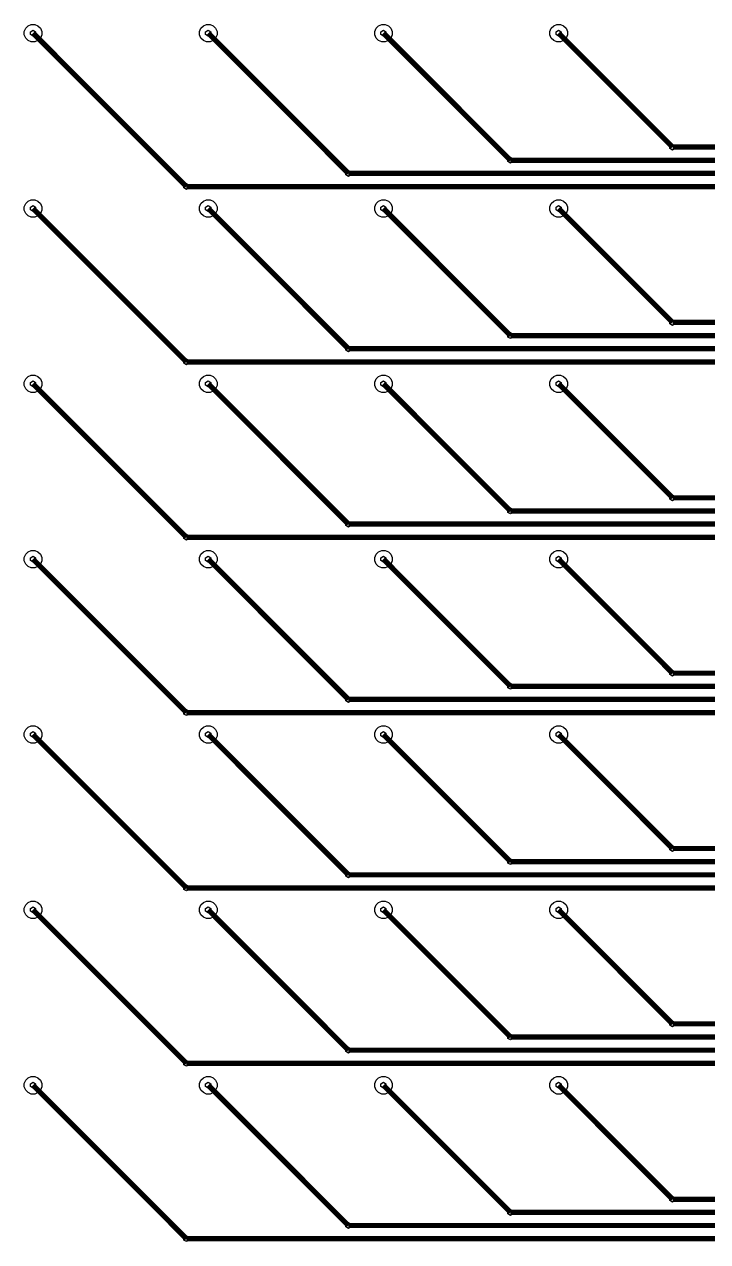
# Model space of a CAD drawing. Extents: x -21730 to 22170, y -18094 to 18606.
# Drawn here: x 265 to 655, y -4283 to -3589 of the extents above; entities that cross this region are included whole.
import ezdxf

# ---------------------------------------------------------------- set-up
doc = ezdxf.new("R2010")
doc.units = 0
doc.layers.add('L0D0_0', color=1, linetype='CONTINUOUS')

# ---------------------------------------------------------------- blocks, each defined once
blk = doc.blocks.new('LGA400C100P20X20_2000X2000X0_1')
at = {"layer": 'L0D0_0'}
for points in [[(0.49, -2.55), (0.472, -2.542), (0.458, -2.528), (0.45, -2.51), (0.45, -2.49), (0.458, -2.472), (0.472, -2.458), (0.49, -2.45), (0.51, -2.45), (0.528, -2.458), (0.542, -2.472), (0.55, -2.49), (0.55, -2.51), (0.542, -2.528), (0.528, -2.542), (0.51, -2.55)], [(1.49, -2.55), (1.472, -2.542), (1.458, -2.528), (1.45, -2.51), (1.45, -2.49), (1.458, -2.472), (1.472, -2.458), (1.49, -2.45), (1.51, -2.45), (1.528, -2.458), (1.542, -2.472), (1.55, -2.49), (1.55, -2.51), (1.542, -2.528), (1.528, -2.542), (1.51, -2.55)], [(2.49, -2.55), (2.472, -2.542), (2.458, -2.528), (2.45, -2.51), (2.45, -2.49), (2.458, -2.472), (2.472, -2.458), (2.49, -2.45), (2.51, -2.45), (2.528, -2.458), (2.542, -2.472), (2.55, -2.49), (2.55, -2.51), (2.542, -2.528), (2.528, -2.542), (2.51, -2.55)], [(3.49, -2.55), (3.472, -2.542), (3.458, -2.528), (3.45, -2.51), (3.45, -2.49), (3.458, -2.472), (3.472, -2.458), (3.49, -2.45), (3.51, -2.45), (3.528, -2.458), (3.542, -2.472), (3.55, -2.49), (3.55, -2.51), (3.542, -2.528), (3.528, -2.542), (3.51, -2.55)], [(0.49, -3.55), (0.472, -3.542), (0.458, -3.528), (0.45, -3.51), (0.45, -3.49), (0.458, -3.472), (0.472, -3.458), (0.49, -3.45), (0.51, -3.45), (0.528, -3.458), (0.542, -3.472), (0.55, -3.49), (0.55, -3.51), (0.542, -3.528), (0.528, -3.542), (0.51, -3.55)], [(1.49, -3.55), (1.472, -3.542), (1.458, -3.528), (1.45, -3.51), (1.45, -3.49), (1.458, -3.472), (1.472, -3.458), (1.49, -3.45), (1.51, -3.45), (1.528, -3.458), (1.542, -3.472), (1.55, -3.49), (1.55, -3.51), (1.542, -3.528), (1.528, -3.542), (1.51, -3.55)], [(2.49, -3.55), (2.472, -3.542), (2.458, -3.528), (2.45, -3.51), (2.45, -3.49), (2.458, -3.472), (2.472, -3.458), (2.49, -3.45), (2.51, -3.45), (2.528, -3.458), (2.542, -3.472), (2.55, -3.49), (2.55, -3.51), (2.542, -3.528), (2.528, -3.542), (2.51, -3.55)], [(3.49, -3.55), (3.472, -3.542), (3.458, -3.528), (3.45, -3.51), (3.45, -3.49), (3.458, -3.472), (3.472, -3.458), (3.49, -3.45), (3.51, -3.45), (3.528, -3.458), (3.542, -3.472), (3.55, -3.49), (3.55, -3.51), (3.542, -3.528), (3.528, -3.542), (3.51, -3.55)], [(0.49, -4.55), (0.472, -4.542), (0.458, -4.528), (0.45, -4.51), (0.45, -4.49), (0.458, -4.472), (0.472, -4.458), (0.49, -4.45), (0.51, -4.45), (0.528, -4.458), (0.542, -4.472), (0.55, -4.49), (0.55, -4.51), (0.542, -4.528), (0.528, -4.542), (0.51, -4.55)], [(1.49, -4.55), (1.472, -4.542), (1.458, -4.528), (1.45, -4.51), (1.45, -4.49), (1.458, -4.472), (1.472, -4.458), (1.49, -4.45), (1.51, -4.45), (1.528, -4.458), (1.542, -4.472), (1.55, -4.49), (1.55, -4.51), (1.542, -4.528), (1.528, -4.542), (1.51, -4.55)], [(2.49, -4.55), (2.472, -4.542), (2.458, -4.528), (2.45, -4.51), (2.45, -4.49), (2.458, -4.472), (2.472, -4.458), (2.49, -4.45), (2.51, -4.45), (2.528, -4.458), (2.542, -4.472), (2.55, -4.49), (2.55, -4.51), (2.542, -4.528), (2.528, -4.542), (2.51, -4.55)], [(3.49, -4.55), (3.472, -4.542), (3.458, -4.528), (3.45, -4.51), (3.45, -4.49), (3.458, -4.472), (3.472, -4.458), (3.49, -4.45), (3.51, -4.45), (3.528, -4.458), (3.542, -4.472), (3.55, -4.49), (3.55, -4.51), (3.542, -4.528), (3.528, -4.542), (3.51, -4.55)], [(0.49, -5.55), (0.472, -5.542), (0.458, -5.528), (0.45, -5.51), (0.45, -5.49), (0.458, -5.472), (0.472, -5.458), (0.49, -5.45), (0.51, -5.45), (0.528, -5.458), (0.542, -5.472), (0.55, -5.49), (0.55, -5.51), (0.542, -5.528), (0.528, -5.542), (0.51, -5.55)], [(1.49, -5.55), (1.472, -5.542), (1.458, -5.528), (1.45, -5.51), (1.45, -5.49), (1.458, -5.472), (1.472, -5.458), (1.49, -5.45), (1.51, -5.45), (1.528, -5.458), (1.542, -5.472), (1.55, -5.49), (1.55, -5.51), (1.542, -5.528), (1.528, -5.542), (1.51, -5.55)], [(2.49, -5.55), (2.472, -5.542), (2.458, -5.528), (2.45, -5.51), (2.45, -5.49), (2.458, -5.472), (2.472, -5.458), (2.49, -5.45), (2.51, -5.45), (2.528, -5.458), (2.542, -5.472), (2.55, -5.49), (2.55, -5.51), (2.542, -5.528), (2.528, -5.542), (2.51, -5.55)], [(3.49, -5.55), (3.472, -5.542), (3.458, -5.528), (3.45, -5.51), (3.45, -5.49), (3.458, -5.472), (3.472, -5.458), (3.49, -5.45), (3.51, -5.45), (3.528, -5.458), (3.542, -5.472), (3.55, -5.49), (3.55, -5.51), (3.542, -5.528), (3.528, -5.542), (3.51, -5.55)], [(0.49, -6.55), (0.472, -6.542), (0.458, -6.528), (0.45, -6.51), (0.45, -6.49), (0.458, -6.472), (0.472, -6.458), (0.49, -6.45), (0.51, -6.45), (0.528, -6.458), (0.542, -6.472), (0.55, -6.49), (0.55, -6.51), (0.542, -6.528), (0.528, -6.542), (0.51, -6.55)], [(1.49, -6.55), (1.472, -6.542), (1.458, -6.528), (1.45, -6.51), (1.45, -6.49), (1.458, -6.472), (1.472, -6.458), (1.49, -6.45), (1.51, -6.45), (1.528, -6.458), (1.542, -6.472), (1.55, -6.49), (1.55, -6.51), (1.542, -6.528), (1.528, -6.542), (1.51, -6.55)], [(2.49, -6.55), (2.472, -6.542), (2.458, -6.528), (2.45, -6.51), (2.45, -6.49), (2.458, -6.472), (2.472, -6.458), (2.49, -6.45), (2.51, -6.45), (2.528, -6.458), (2.542, -6.472), (2.55, -6.49), (2.55, -6.51), (2.542, -6.528), (2.528, -6.542), (2.51, -6.55)], [(3.49, -6.55), (3.472, -6.542), (3.458, -6.528), (3.45, -6.51), (3.45, -6.49), (3.458, -6.472), (3.472, -6.458), (3.49, -6.45), (3.51, -6.45), (3.528, -6.458), (3.542, -6.472), (3.55, -6.49), (3.55, -6.51), (3.542, -6.528), (3.528, -6.542), (3.51, -6.55)], [(0.49, -7.55), (0.472, -7.542), (0.458, -7.528), (0.45, -7.51), (0.45, -7.49), (0.458, -7.472), (0.472, -7.458), (0.49, -7.45), (0.51, -7.45), (0.528, -7.458), (0.542, -7.472), (0.55, -7.49), (0.55, -7.51), (0.542, -7.528), (0.528, -7.542), (0.51, -7.55)], [(1.49, -7.55), (1.472, -7.542), (1.458, -7.528), (1.45, -7.51), (1.45, -7.49), (1.458, -7.472), (1.472, -7.458), (1.49, -7.45), (1.51, -7.45), (1.528, -7.458), (1.542, -7.472), (1.55, -7.49), (1.55, -7.51), (1.542, -7.528), (1.528, -7.542), (1.51, -7.55)], [(2.49, -7.55), (2.472, -7.542), (2.458, -7.528), (2.45, -7.51), (2.45, -7.49), (2.458, -7.472), (2.472, -7.458), (2.49, -7.45), (2.51, -7.45), (2.528, -7.458), (2.542, -7.472), (2.55, -7.49), (2.55, -7.51), (2.542, -7.528), (2.528, -7.542), (2.51, -7.55)], [(3.49, -7.55), (3.472, -7.542), (3.458, -7.528), (3.45, -7.51), (3.45, -7.49), (3.458, -7.472), (3.472, -7.458), (3.49, -7.45), (3.51, -7.45), (3.528, -7.458), (3.542, -7.472), (3.55, -7.49), (3.55, -7.51), (3.542, -7.528), (3.528, -7.542), (3.51, -7.55)], [(0.49, -8.55), (0.472, -8.542), (0.458, -8.528), (0.45, -8.51), (0.45, -8.49), (0.458, -8.472), (0.472, -8.458), (0.49, -8.45), (0.51, -8.45), (0.528, -8.458), (0.542, -8.472), (0.55, -8.49), (0.55, -8.51), (0.542, -8.528), (0.528, -8.542), (0.51, -8.55)], [(1.49, -8.55), (1.472, -8.542), (1.458, -8.528), (1.45, -8.51), (1.45, -8.49), (1.458, -8.472), (1.472, -8.458), (1.49, -8.45), (1.51, -8.45), (1.528, -8.458), (1.542, -8.472), (1.55, -8.49), (1.55, -8.51), (1.542, -8.528), (1.528, -8.542), (1.51, -8.55)], [(2.49, -8.55), (2.472, -8.542), (2.458, -8.528), (2.45, -8.51), (2.45, -8.49), (2.458, -8.472), (2.472, -8.458), (2.49, -8.45), (2.51, -8.45), (2.528, -8.458), (2.542, -8.472), (2.55, -8.49), (2.55, -8.51), (2.542, -8.528), (2.528, -8.542), (2.51, -8.55)], [(3.49, -8.55), (3.472, -8.542), (3.458, -8.528), (3.45, -8.51), (3.45, -8.49), (3.458, -8.472), (3.472, -8.458), (3.49, -8.45), (3.51, -8.45), (3.528, -8.458), (3.542, -8.472), (3.55, -8.49), (3.55, -8.51), (3.542, -8.528), (3.528, -8.542), (3.51, -8.55)]]:
    blk.add_lwpolyline(points, close=True, dxfattribs=at)

msp = doc.modelspace()

# ---------------------------------------------------------------- linework, layer by layer
at = {"layer": 'L0D0_0'}
for points in [[(270, -3595.7), (268.5, -3594.8), (268.5, -3593.2), (270, -3592.3), (271.4, -3593.2), (271.4, -3594.8)], [(370, -3595.7), (368.5, -3594.8), (368.5, -3593.2), (370, -3592.3), (371.4, -3593.2), (371.4, -3594.8)], [(470, -3595.7), (468.5, -3594.8), (468.5, -3593.2), (470, -3592.3), (471.4, -3593.2), (471.4, -3594.8)], [(570, -3595.7), (568.5, -3594.8), (568.5, -3593.2), (570, -3592.3), (571.4, -3593.2), (571.4, -3594.8)], [(635, -3660.7), (633.5, -3659.8), (633.5, -3658.2), (635, -3657.3), (636.4, -3658.2), (636.4, -3659.8)], [(635, -3660.7), (633.5, -3659.8), (633.5, -3658.2), (635, -3657.3), (636.4, -3658.2), (636.4, -3659.8)], [(542.5, -3668.2), (541, -3667.3), (541, -3665.7), (542.5, -3664.8), (543.9, -3665.7), (543.9, -3667.3)], [(542.5, -3668.2), (541, -3667.3), (541, -3665.7), (542.5, -3664.8), (543.9, -3665.7), (543.9, -3667.3)], [(450, -3675.7), (448.5, -3674.8), (448.5, -3673.2), (450, -3672.3), (451.4, -3673.2), (451.4, -3674.8)], [(450, -3675.7), (448.5, -3674.8), (448.5, -3673.2), (450, -3672.3), (451.4, -3673.2), (451.4, -3674.8)], [(357.5, -3683.2), (356, -3682.3), (356, -3680.7), (357.5, -3679.8), (358.9, -3680.7), (358.9, -3682.3)], [(357.5, -3683.2), (356, -3682.3), (356, -3680.7), (357.5, -3679.8), (358.9, -3680.7), (358.9, -3682.3)], [(270, -3695.7), (268.5, -3694.8), (268.5, -3693.2), (270, -3692.3), (271.4, -3693.2), (271.4, -3694.8)], [(370, -3695.7), (368.5, -3694.8), (368.5, -3693.2), (370, -3692.3), (371.4, -3693.2), (371.4, -3694.8)], [(470, -3695.7), (468.5, -3694.8), (468.5, -3693.2), (470, -3692.3), (471.4, -3693.2), (471.4, -3694.8)], [(570, -3695.7), (568.5, -3694.8), (568.5, -3693.2), (570, -3692.3), (571.4, -3693.2), (571.4, -3694.8)], [(635, -3760.7), (633.5, -3759.8), (633.5, -3758.2), (635, -3757.3), (636.4, -3758.2), (636.4, -3759.8)], [(635, -3760.7), (633.5, -3759.8), (633.5, -3758.2), (635, -3757.3), (636.4, -3758.2), (636.4, -3759.8)], [(542.5, -3768.2), (541, -3767.3), (541, -3765.7), (542.5, -3764.8), (543.9, -3765.7), (543.9, -3767.3)], [(542.5, -3768.2), (541, -3767.3), (541, -3765.7), (542.5, -3764.8), (543.9, -3765.7), (543.9, -3767.3)], [(450, -3775.7), (448.5, -3774.8), (448.5, -3773.2), (450, -3772.3), (451.4, -3773.2), (451.4, -3774.8)], [(450, -3775.7), (448.5, -3774.8), (448.5, -3773.2), (450, -3772.3), (451.4, -3773.2), (451.4, -3774.8)], [(357.5, -3783.2), (356, -3782.3), (356, -3780.7), (357.5, -3779.8), (358.9, -3780.7), (358.9, -3782.3)], [(357.5, -3783.2), (356, -3782.3), (356, -3780.7), (357.5, -3779.8), (358.9, -3780.7), (358.9, -3782.3)], [(270, -3795.7), (268.5, -3794.8), (268.5, -3793.2), (270, -3792.3), (271.4, -3793.2), (271.4, -3794.8)], [(370, -3795.7), (368.5, -3794.8), (368.5, -3793.2), (370, -3792.3), (371.4, -3793.2), (371.4, -3794.8)], [(470, -3795.7), (468.5, -3794.8), (468.5, -3793.2), (470, -3792.3), (471.4, -3793.2), (471.4, -3794.8)], [(570, -3795.7), (568.5, -3794.8), (568.5, -3793.2), (570, -3792.3), (571.4, -3793.2), (571.4, -3794.8)], [(635, -3860.7), (633.5, -3859.8), (633.5, -3858.2), (635, -3857.3), (636.4, -3858.2), (636.4, -3859.8)], [(635, -3860.7), (633.5, -3859.8), (633.5, -3858.2), (635, -3857.3), (636.4, -3858.2), (636.4, -3859.8)], [(542.5, -3868.2), (541, -3867.3), (541, -3865.7), (542.5, -3864.8), (543.9, -3865.7), (543.9, -3867.3)], [(542.5, -3868.2), (541, -3867.3), (541, -3865.7), (542.5, -3864.8), (543.9, -3865.7), (543.9, -3867.3)], [(450, -3875.7), (448.5, -3874.8), (448.5, -3873.2), (450, -3872.3), (451.4, -3873.2), (451.4, -3874.8)], [(450, -3875.7), (448.5, -3874.8), (448.5, -3873.2), (450, -3872.3), (451.4, -3873.2), (451.4, -3874.8)], [(357.5, -3883.2), (356, -3882.3), (356, -3880.7), (357.5, -3879.8), (358.9, -3880.7), (358.9, -3882.3)], [(357.5, -3883.2), (356, -3882.3), (356, -3880.7), (357.5, -3879.8), (358.9, -3880.7), (358.9, -3882.3)], [(270, -3895.7), (268.5, -3894.8), (268.5, -3893.2), (270, -3892.3), (271.4, -3893.2), (271.4, -3894.8)], [(370, -3895.7), (368.5, -3894.8), (368.5, -3893.2), (370, -3892.3), (371.4, -3893.2), (371.4, -3894.8)], [(470, -3895.7), (468.5, -3894.8), (468.5, -3893.2), (470, -3892.3), (471.4, -3893.2), (471.4, -3894.8)], [(570, -3895.7), (568.5, -3894.8), (568.5, -3893.2), (570, -3892.3), (571.4, -3893.2), (571.4, -3894.8)], [(635, -3960.7), (633.5, -3959.8), (633.5, -3958.2), (635, -3957.3), (636.4, -3958.2), (636.4, -3959.8)], [(635, -3960.7), (633.5, -3959.8), (633.5, -3958.2), (635, -3957.3), (636.4, -3958.2), (636.4, -3959.8)], [(542.5, -3968.2), (541, -3967.3), (541, -3965.7), (542.5, -3964.8), (543.9, -3965.7), (543.9, -3967.3)], [(542.5, -3968.2), (541, -3967.3), (541, -3965.7), (542.5, -3964.8), (543.9, -3965.7), (543.9, -3967.3)], [(450, -3975.7), (448.5, -3974.8), (448.5, -3973.2), (450, -3972.3), (451.4, -3973.2), (451.4, -3974.8)], [(450, -3975.7), (448.5, -3974.8), (448.5, -3973.2), (450, -3972.3), (451.4, -3973.2), (451.4, -3974.8)], [(357.5, -3983.2), (356, -3982.3), (356, -3980.7), (357.5, -3979.8), (358.9, -3980.7), (358.9, -3982.3)], [(357.5, -3983.2), (356, -3982.3), (356, -3980.7), (357.5, -3979.8), (358.9, -3980.7), (358.9, -3982.3)], [(270, -3995.7), (268.5, -3994.8), (268.5, -3993.2), (270, -3992.3), (271.4, -3993.2), (271.4, -3994.8)], [(370, -3995.7), (368.5, -3994.8), (368.5, -3993.2), (370, -3992.3), (371.4, -3993.2), (371.4, -3994.8)], [(470, -3995.7), (468.5, -3994.8), (468.5, -3993.2), (470, -3992.3), (471.4, -3993.2), (471.4, -3994.8)], [(570, -3995.7), (568.5, -3994.8), (568.5, -3993.2), (570, -3992.3), (571.4, -3993.2), (571.4, -3994.8)], [(635, -4060.7), (633.5, -4059.8), (633.5, -4058.2), (635, -4057.3), (636.4, -4058.2), (636.4, -4059.8)], [(635, -4060.7), (633.5, -4059.8), (633.5, -4058.2), (635, -4057.3), (636.4, -4058.2), (636.4, -4059.8)], [(542.5, -4068.2), (541, -4067.3), (541, -4065.7), (542.5, -4064.8), (543.9, -4065.7), (543.9, -4067.3)], [(542.5, -4068.2), (541, -4067.3), (541, -4065.7), (542.5, -4064.8), (543.9, -4065.7), (543.9, -4067.3)], [(450, -4075.7), (448.5, -4074.8), (448.5, -4073.2), (450, -4072.3), (451.4, -4073.2), (451.4, -4074.8)], [(450, -4075.7), (448.5, -4074.8), (448.5, -4073.2), (450, -4072.3), (451.4, -4073.2), (451.4, -4074.8)], [(357.5, -4083.2), (356, -4082.3), (356, -4080.7), (357.5, -4079.8), (358.9, -4080.7), (358.9, -4082.3)], [(357.5, -4083.2), (356, -4082.3), (356, -4080.7), (357.5, -4079.8), (358.9, -4080.7), (358.9, -4082.3)], [(270, -4095.7), (268.5, -4094.8), (268.5, -4093.2), (270, -4092.3), (271.4, -4093.2), (271.4, -4094.8)], [(370, -4095.7), (368.5, -4094.8), (368.5, -4093.2), (370, -4092.3), (371.4, -4093.2), (371.4, -4094.8)], [(470, -4095.7), (468.5, -4094.8), (468.5, -4093.2), (470, -4092.3), (471.4, -4093.2), (471.4, -4094.8)], [(570, -4095.7), (568.5, -4094.8), (568.5, -4093.2), (570, -4092.3), (571.4, -4093.2), (571.4, -4094.8)], [(635, -4160.7), (633.5, -4159.8), (633.5, -4158.2), (635, -4157.3), (636.4, -4158.2), (636.4, -4159.8)], [(635, -4160.7), (633.5, -4159.8), (633.5, -4158.2), (635, -4157.3), (636.4, -4158.2), (636.4, -4159.8)], [(542.5, -4168.2), (541, -4167.3), (541, -4165.7), (542.5, -4164.8), (543.9, -4165.7), (543.9, -4167.3)], [(542.5, -4168.2), (541, -4167.3), (541, -4165.7), (542.5, -4164.8), (543.9, -4165.7), (543.9, -4167.3)], [(450, -4175.7), (448.5, -4174.8), (448.5, -4173.2), (450, -4172.3), (451.4, -4173.2), (451.4, -4174.8)], [(450, -4175.7), (448.5, -4174.8), (448.5, -4173.2), (450, -4172.3), (451.4, -4173.2), (451.4, -4174.8)], [(357.5, -4183.2), (356, -4182.3), (356, -4180.7), (357.5, -4179.8), (358.9, -4180.7), (358.9, -4182.3)], [(357.5, -4183.2), (356, -4182.3), (356, -4180.7), (357.5, -4179.8), (358.9, -4180.7), (358.9, -4182.3)], [(270, -4195.7), (268.5, -4194.8), (268.5, -4193.2), (270, -4192.3), (271.4, -4193.2), (271.4, -4194.8)], [(370, -4195.7), (368.5, -4194.8), (368.5, -4193.2), (370, -4192.3), (371.4, -4193.2), (371.4, -4194.8)], [(470, -4195.7), (468.5, -4194.8), (468.5, -4193.2), (470, -4192.3), (471.4, -4193.2), (471.4, -4194.8)], [(570, -4195.7), (568.5, -4194.8), (568.5, -4193.2), (570, -4192.3), (571.4, -4193.2), (571.4, -4194.8)], [(635, -4260.7), (633.5, -4259.8), (633.5, -4258.2), (635, -4257.3), (636.4, -4258.2), (636.4, -4259.8)], [(635, -4260.7), (633.5, -4259.8), (633.5, -4258.2), (635, -4257.3), (636.4, -4258.2), (636.4, -4259.8)], [(542.5, -4268.2), (541, -4267.3), (541, -4265.7), (542.5, -4264.8), (543.9, -4265.7), (543.9, -4267.3)], [(542.5, -4268.2), (541, -4267.3), (541, -4265.7), (542.5, -4264.8), (543.9, -4265.7), (543.9, -4267.3)], [(450, -4275.7), (448.5, -4274.8), (448.5, -4273.2), (450, -4272.3), (451.4, -4273.2), (451.4, -4274.8)], [(450, -4275.7), (448.5, -4274.8), (448.5, -4273.2), (450, -4272.3), (451.4, -4273.2), (451.4, -4274.8)], [(357.5, -4283.2), (356, -4282.3), (356, -4280.7), (357.5, -4279.8), (358.9, -4280.7), (358.9, -4282.3)], [(357.5, -4283.2), (356, -4282.3), (356, -4280.7), (357.5, -4279.8), (358.9, -4280.7), (358.9, -4282.3)]]:
    msp.add_lwpolyline(points, close=True, dxfattribs=at)
at = {"layer": 'L0D0_0', "const_width": 3}
for points in [[(270, -3594), (357.5, -3681.5)], [(370, -3594), (450, -3674)], [(470, -3594), (542.5, -3666.5)], [(570, -3594), (635, -3659)], [(635, -3659), (1257.5, -3659)], [(542.5, -3666.5), (1245, -3666.5)], [(450, -3674), (1257.5, -3674)], [(357.5, -3681.5), (1245, -3681.5)], [(270, -3694), (357.5, -3781.5)], [(370, -3694), (450, -3774)], [(470, -3694), (542.5, -3766.5)], [(570, -3694), (635, -3759)], [(635, -3759), (1257.5, -3759)], [(542.5, -3766.5), (1245, -3766.5)], [(450, -3774), (1257.5, -3774)], [(357.5, -3781.5), (1245, -3781.5)], [(270, -3794), (357.5, -3881.5)], [(370, -3794), (450, -3874)], [(470, -3794), (542.5, -3866.5)], [(570, -3794), (635, -3859)], [(635, -3859), (1257.5, -3859)], [(542.5, -3866.5), (1245, -3866.5)], [(450, -3874), (1257.5, -3874)], [(357.5, -3881.5), (1245, -3881.5)], [(270, -3894), (357.5, -3981.5)], [(370, -3894), (450, -3974)], [(470, -3894), (542.5, -3966.5)], [(570, -3894), (635, -3959)], [(635, -3959), (1257.5, -3959)], [(542.5, -3966.5), (1245, -3966.5)], [(450, -3974), (1257.5, -3974)], [(357.5, -3981.5), (1245, -3981.5)], [(270, -3994), (357.5, -4081.5)], [(370, -3994), (450, -4074)], [(470, -3994), (542.5, -4066.5)], [(570, -3994), (635, -4059)], [(635, -4059), (1257.5, -4059)], [(542.5, -4066.5), (1245, -4066.5)], [(450, -4074), (1257.5, -4074)], [(357.5, -4081.5), (1245, -4081.5)], [(270, -4094), (357.5, -4181.5)], [(370, -4094), (450, -4174)], [(470, -4094), (542.5, -4166.5)], [(570, -4094), (635, -4159)], [(635, -4159), (1257.5, -4159)], [(542.5, -4166.5), (1245, -4166.5)], [(450, -4174), (1257.5, -4174)], [(357.5, -4181.5), (1245, -4181.5)], [(270, -4194), (357.5, -4281.5)], [(370, -4194), (450, -4274)], [(470, -4194), (542.5, -4266.5)], [(570, -4194), (635, -4259)], [(635, -4259), (1257.5, -4259)], [(542.5, -4266.5), (1245, -4266.5)], [(450, -4274), (1257.5, -4274)], [(357.5, -4281.5), (1245, -4281.5)]]:
    msp.add_lwpolyline(points, dxfattribs=at)

# ---------------------------------------------------------------- block references
at = {"xscale": 100, "yscale": 100}
msp.add_blockref('LGA400C100P20X20_2000X2000X0_1', (220, -3344), dxfattribs=at)

doc.saveas('drawing.dxf')
